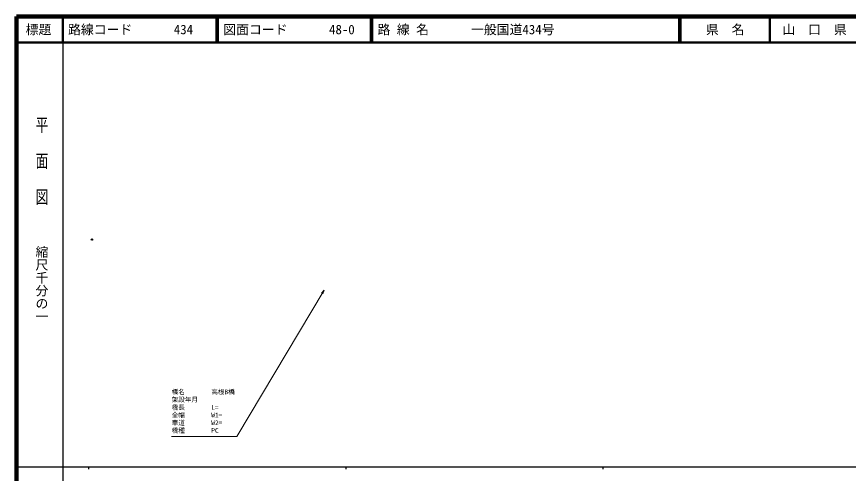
# Model space of a CAD drawing. Units: millimetres on the paper, with parts at other scales. Extents: x 40 to 680, y 20 to 380.
# Drawn here: x 40 to 363.5, y 202.4 to 380 of the extents above; entities that cross this region are included whole.
import ezdxf
from ezdxf.enums import TextEntityAlignment as Align

# ---------------------------------------------------------------- set-up
doc = ezdxf.new("R2010")
doc.units = ezdxf.units.MM
doc.header["$PDMODE"] = 32
doc.header["$PDSIZE"] = 0.5
doc.layers.add('M-OTRS', color=6, linetype='Continuous')
doc.layers.add('M-TTL-TXT', color=7, linetype='Continuous')
for name, color, linetype, lineweight in [('M-STR-HTXT', 7, 'Continuous', 13), ('M-TTL', 2, 'Continuous', 140), ('M-TTL-BAND', 7, 'Continuous', 25), ('M-TTL-LINE', 7, 'Continuous', 50)]:
    doc.layers.add(name, color=color, linetype=linetype, lineweight=lineweight)
doc.styles.add('@ＭＳ ゴシック', font='')
doc.styles.add('ＭＳ ゴシック', font='')
doc.styles.get('@ＭＳ ゴシック').set_extended_font_data('@MS Gothic')
doc.styles.get('ＭＳ ゴシック').set_extended_font_data('MS Gothic')

# ---------------------------------------------------------------- blocks, each defined once
blk = doc.blocks.new('open_arrow')
at = {"color": 0, "linetype": 'Continuous', "lineweight": -2}
blk.add_lwpolyline([(7.5, 1.25), (0, 0), (7.5, -1.25)], dxfattribs=at)

msp = doc.modelspace()

# ---------------------------------------------------------------- linework, layer by layer
at = {"layer": 'M-OTRS'}
msp.add_point((69.277, 293.303), dxfattribs=at)
at = {"layer": 'M-STR-HTXT'}
msp.add_lwpolyline([(159.59, 273.62), (125.631, 216.707), (100.299, 216.707)], dxfattribs=at)
at = {"layer": 'M-TTL'}
for p, q in [((40, 380), (40, 20)), ((680, 380), (40, 380))]:
    msp.add_line(p, q, dxfattribs=at)
at = {"layer": 'M-TTL-BAND'}
for p, q in [((58, 370), (58, 20)), ((40, 205), (579, 205)), ((68, 205), (68, 204)), ((168, 205), (168, 204)), ((268, 205), (268, 204))]:
    msp.add_line(p, q, dxfattribs=at)
at = {"layer": 'M-TTL-LINE'}
for p, q in [((58, 380), (58, 370)), ((117.75, 380), (117.75, 370)), ((118.25, 380), (118.25, 370)), ((177.75, 380), (177.75, 370)), ((178.25, 380), (178.25, 370)), ((297.75, 380), (297.75, 370)), ((298.25, 380), (298.25, 370)), ((333, 380), (333, 370)), ((40, 370), (680, 370))]:
    msp.add_line(p, q, dxfattribs=at)

# ---------------------------------------------------------------- block references
at = {"layer": 'M-STR-HTXT', "xscale": 0.2, "yscale": 0.2, "rotation": 239.2}
msp.add_blockref('open_arrow', (159.59, 273.62), dxfattribs=at)

# ---------------------------------------------------------------- texts
at = {"layer": 'M-STR-HTXT', "style": 'ＭＳ ゴシック'}
for s, p in [('橋名\u3000\u3000\u3000\u3000高根B橋', (100.305, 232.623)), ('架設年月\u3000\u3000', (100.305, 229.623)), ('橋長\u3000\u3000\u3000\u3000L=', (100.305, 226.623)), ('全幅\u3000\u3000\u3000\u3000W1=', (100.305, 223.623)), ('車道\u3000\u3000\u3000\u3000W2=', (100.305, 220.623)), ('橋種\u3000\u3000\u3000\u3000PC', (100.305, 217.623))]:
    msp.add_text(s, height=1.833, dxfattribs=at).set_placement(p, align=Align.BOTTOM_LEFT)
at = {"layer": 'M-TTL-BAND', "style": '@ＭＳ ゴシック', "width": 1.4}
msp.add_text('平  面  図', height=3.666, rotation=270, dxfattribs=at).set_placement((49.777, 306.475), align=Align.MIDDLE_RIGHT)
at = {"layer": 'M-TTL-BAND', "style": '@ＭＳ ゴシック'}
msp.add_text('縮尺千分の一', height=3.666, rotation=270, dxfattribs=at).set_placement((49.777, 261.03), align=Align.MIDDLE_RIGHT)
at = {"layer": 'M-TTL-TXT', "style": 'ＭＳ ゴシック'}
for s, p in [('標題', (48.5, 375)), ('県\u3000名', (315.625, 375)), ('山\u3000口\u3000県', (350.375, 375))]:
    msp.add_text(s, height=3.666, dxfattribs=at).set_placement(p, align=Align.MIDDLE_CENTER)
for s, p in [('路線コード', (60, 375)), ('434', (101.142, 375)), ('図面コード', (120.38, 375)), ('48-0', (161.521, 375)), ('路 線 名', (180.38, 375)), ('一般国道434号', (216.734, 375))]:
    msp.add_text(s, height=3.666, dxfattribs=at).set_placement(p, align=Align.MIDDLE_LEFT)

doc.saveas('drawing.dxf')
